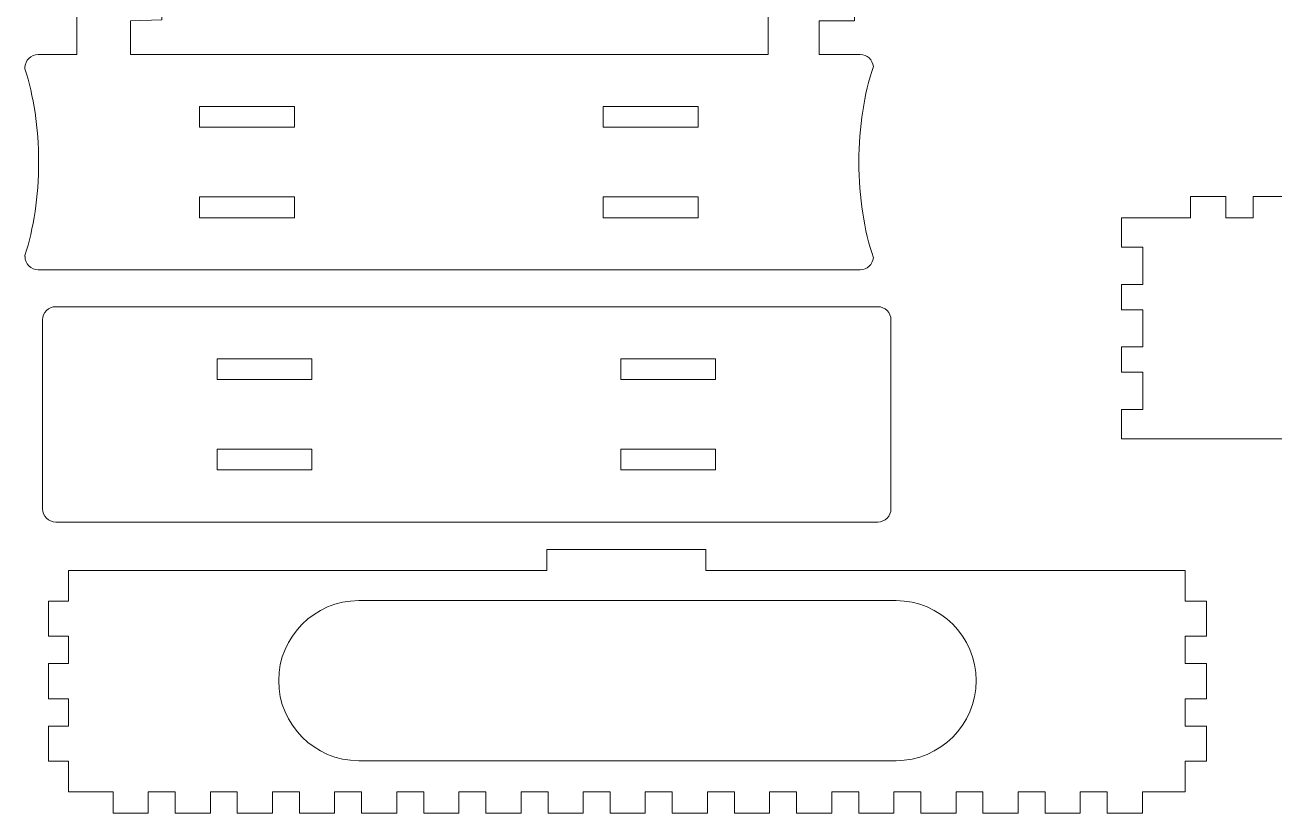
# Model space of a CAD drawing. Header units: centimetres. Extents: x -31 to 29.5, y -18.9 to 20.7.
# Drawn here: x -30.95 to -7.19, y -18.68 to -3.69 of the extents above; entities that cross this region are included whole.
import ezdxf

# ---------------------------------------------------------------- set-up
doc = ezdxf.new("R2010")
doc.units = ezdxf.units.CM
doc.header["$MEASUREMENT"] = 0
doc.layers.add('layer 1', color=7, linetype='Continuous')

msp = doc.modelspace()

# ---------------------------------------------------------------- linework, layer by layer
at = {"layer": 'layer 1', "color": 1, "lineweight": 9}
for points, knots in [([(-30.95243, -8.09901), (-30.95243, -8.09901), (-30.95243, -8.07501), (-30.95243, -8.07501), (-30.95243, -8.07501), (-30.78885, -7.56653), (-30.69353, -6.95737), (-30.69353, -6.30239), (-30.69353, -6.30239), (-30.69353, -5.64742), (-30.78885, -5.03826), (-30.95243, -4.52975), (-30.95243, -4.52975), (-30.95243, -4.52975), (-30.95243, -4.50578), (-30.95243, -4.50578), (-30.95243, -4.50578), (-30.95243, -4.36789), (-30.83964, -4.25507), (-30.70175, -4.25507), (-30.70175, -4.25507), (-30.70175, -4.25507), (-29.96811, -4.25507), (-29.96811, -4.25507), (-29.96811, -4.25507), (-29.96811, -4.25507), (-29.96811, -4.11693), (-29.96811, -4.11693), (-29.96811, -4.11693), (-29.96811, -4.11693), (-29.96811, -3.48591), (-29.96811, -3.48591), (-29.96811, -3.48591), (-29.96811, -3.31014), (-29.82427, -3.16965), (-29.64856, -3.16634), (-29.64856, -3.16634), (-29.64856, -3.16634), (-28.66917, -3.14789), (-28.66917, -3.14789), (-28.66917, -3.14789), (-28.49349, -3.14458), (-28.34963, -3.29206), (-28.34963, -3.46746), (-28.34963, -3.46746), (-28.34963, -3.46746), (-28.34963, -3.59526), (-28.34963, -3.59526), (-28.34963, -3.59526), (-28.34963, -3.59526), (-28.94727, -3.61371), (-28.94727, -3.61371), (-28.94727, -3.61371), (-28.94727, -3.61371), (-28.94727, -4.11693), (-28.94727, -4.11693), (-28.94727, -4.11693), (-28.94727, -4.11693), (-28.94727, -4.25507), (-28.94727, -4.25507), (-28.94727, -4.25507), (-28.94727, -4.25507), (-28.28077, -4.25507), (-28.28077, -4.25507), (-28.28077, -4.25507), (-28.28077, -4.25507), (-27.57777, -4.25507), (-27.57777, -4.25507), (-27.57777, -4.25507), (-27.57777, -4.25507), (-16.82503, -4.25507), (-16.82503, -4.25507), (-16.82503, -4.25507), (-16.82503, -4.25507), (-16.82503, -3.48591), (-16.82503, -3.48591), (-16.82503, -3.48591), (-16.82503, -3.31014), (-16.68122, -3.16634), (-16.50548, -3.16634), (-16.50548, -3.16634), (-16.50548, -3.16634), (-15.50534, -3.16634), (-15.50534, -3.16634), (-15.50534, -3.16634), (-15.32963, -3.16634), (-15.18579, -3.3105), (-15.18579, -3.48591), (-15.18579, -3.48591), (-15.18579, -3.48591), (-15.18579, -3.61371), (-15.18579, -3.61371), (-15.18579, -3.61371), (-15.18579, -3.61371), (-15.85229, -3.61371), (-15.85229, -3.61371), (-15.85229, -3.61371), (-15.85229, -3.61371), (-15.85229, -4.25507), (-15.85229, -4.25507), (-15.85229, -4.25507), (-15.85229, -4.25507), (-15.07532, -4.25507), (-15.07532, -4.25507), (-15.07532, -4.25507), (-14.94509, -4.25507), (-14.83728, -4.35569), (-14.82567, -4.48301), (-14.82567, -4.48301), (-14.99861, -5.0007), (-15.09988, -5.62724), (-15.09988, -6.30239), (-15.09988, -6.30239), (-15.09988, -6.97754), (-14.99861, -7.60405), (-14.82567, -8.12178), (-14.82567, -8.12178), (-14.83724, -8.24912), (-14.94509, -8.34971), (-15.07532, -8.34971), (-15.07532, -8.34971), (-15.07532, -8.34971), (-30.70175, -8.34971), (-30.70175, -8.34971), (-30.70175, -8.34971), (-30.83964, -8.34971), (-30.95243, -8.23693), (-30.95243, -8.09901)], [0, 0, 0, 0, 0.03030303, 0.03030303, 0.03030303, 0.03030303, 0.06060606, 0.06060606, 0.06060606, 0.06060606, 0.09090909, 0.09090909, 0.09090909, 0.09090909, 0.12121212, 0.12121212, 0.12121212, 0.12121212, 0.15151515, 0.15151515, 0.15151515, 0.15151515, 0.18181818, 0.18181818, 0.18181818, 0.18181818, 0.21212121, 0.21212121, 0.21212121, 0.21212121, 0.24242424, 0.24242424, 0.24242424, 0.24242424, 0.27272727, 0.27272727, 0.27272727, 0.27272727, 0.3030303, 0.3030303, 0.3030303, 0.3030303, 0.33333333, 0.33333333, 0.33333333, 0.33333333, 0.36363636, 0.36363636, 0.36363636, 0.36363636, 0.39393939, 0.39393939, 0.39393939, 0.39393939, 0.42424242, 0.42424242, 0.42424242, 0.42424242, 0.45454545, 0.45454545, 0.45454545, 0.45454545, 0.48484848, 0.48484848, 0.48484848, 0.48484848, 0.51515152, 0.51515152, 0.51515152, 0.51515152, 0.54545455, 0.54545455, 0.54545455, 0.54545455, 0.57575758, 0.57575758, 0.57575758, 0.57575758, 0.60606061, 0.60606061, 0.60606061, 0.60606061, 0.63636364, 0.63636364, 0.63636364, 0.63636364, 0.66666667, 0.66666667, 0.66666667, 0.66666667, 0.6969697, 0.6969697, 0.6969697, 0.6969697, 0.72727273, 0.72727273, 0.72727273, 0.72727273, 0.75757576, 0.75757576, 0.75757576, 0.75757576, 0.78787879, 0.78787879, 0.78787879, 0.78787879, 0.81818182, 0.81818182, 0.81818182, 0.81818182, 0.84848485, 0.84848485, 0.84848485, 0.84848485, 0.87878788, 0.87878788, 0.87878788, 0.87878788, 0.90909091, 0.90909091, 0.90909091, 0.90909091, 0.93939394, 0.93939394, 0.93939394, 0.93939394, 1, 1, 1, 1]), ([(-25.8317, -5.63934), (-25.8317, -5.63934), (-25.8317, -5.2451), (-25.8317, -5.2451), (-25.8317, -5.2451), (-25.8317, -5.2451), (-27.63325, -5.2451), (-27.63325, -5.2451), (-27.63325, -5.2451), (-27.63325, -5.2451), (-27.63325, -5.63934), (-27.63325, -5.63934), (-27.63325, -5.63934), (-27.63325, -5.63934), (-25.8317, -5.63934), (-25.8317, -5.63934)], [0, 0, 0, 0, 0.2, 0.2, 0.2, 0.2, 0.4, 0.4, 0.4, 0.4, 0.6, 0.6, 0.6, 0.6, 1, 1, 1, 1]), ([(-18.15774, -5.63934), (-18.15774, -5.63934), (-18.15774, -5.2451), (-18.15774, -5.2451), (-18.15774, -5.2451), (-18.15774, -5.2451), (-19.95928, -5.2451), (-19.95928, -5.2451), (-19.95928, -5.2451), (-19.95928, -5.2451), (-19.95928, -5.63934), (-19.95928, -5.63934), (-19.95928, -5.63934), (-19.95928, -5.63934), (-18.15774, -5.63934), (-18.15774, -5.63934)], [0, 0, 0, 0, 0.2, 0.2, 0.2, 0.2, 0.4, 0.4, 0.4, 0.4, 0.6, 0.6, 0.6, 0.6, 1, 1, 1, 1]), ([(-25.8317, -7.35969), (-25.8317, -7.35969), (-25.8317, -6.96545), (-25.8317, -6.96545), (-25.8317, -6.96545), (-25.8317, -6.96545), (-27.63325, -6.96545), (-27.63325, -6.96545), (-27.63325, -6.96545), (-27.63325, -6.96545), (-27.63325, -7.35969), (-27.63325, -7.35969), (-27.63325, -7.35969), (-27.63325, -7.35969), (-25.8317, -7.35969), (-25.8317, -7.35969)], [0, 0, 0, 0, 0.2, 0.2, 0.2, 0.2, 0.4, 0.4, 0.4, 0.4, 0.6, 0.6, 0.6, 0.6, 1, 1, 1, 1]), ([(-18.15774, -7.35969), (-18.15774, -7.35969), (-18.15774, -6.96545), (-18.15774, -6.96545), (-18.15774, -6.96545), (-18.15774, -6.96545), (-19.95928, -6.96545), (-19.95928, -6.96545), (-19.95928, -6.96545), (-19.95928, -6.96545), (-19.95928, -7.35969), (-19.95928, -7.35969), (-19.95928, -7.35969), (-19.95928, -7.35969), (-18.15774, -7.35969), (-18.15774, -7.35969)], [0, 0, 0, 0, 0.2, 0.2, 0.2, 0.2, 0.4, 0.4, 0.4, 0.4, 0.6, 0.6, 0.6, 0.6, 1, 1, 1, 1]), ([(-10.1059, -7.35947), (-10.1059, -7.35947), (-10.10587, -7.92056), (-10.10587, -7.92056), (-10.10587, -7.92056), (-10.10587, -7.92056), (-9.70266, -7.92056), (-9.70266, -7.92056), (-9.70266, -7.92056), (-9.70266, -7.92056), (-9.70266, -8.62935), (-9.70266, -8.62935), (-9.70266, -8.62935), (-9.70266, -8.62935), (-10.1059, -8.62935), (-10.1059, -8.62935), (-10.1059, -8.62935), (-10.1059, -8.62935), (-10.1059, -9.10879), (-10.1059, -9.10879), (-10.1059, -9.10879), (-9.97483, -9.10879), (-9.84375, -9.10879), (-9.71268, -9.10879), (-9.71268, -9.10879), (-9.71268, -9.10879), (-9.70268, -9.10879), (-9.70268, -9.10879), (-9.70268, -9.10879), (-9.70268, -9.10879), (-9.70268, -9.11879), (-9.70268, -9.11879), (-9.70268, -9.11879), (-9.70268, -9.34839), (-9.70268, -9.57798), (-9.70268, -9.80758), (-9.70268, -9.80758), (-9.70268, -9.80758), (-9.70268, -9.81758), (-9.70268, -9.81758), (-9.70268, -9.81758), (-9.70268, -9.81758), (-9.71268, -9.81758), (-9.71268, -9.81758), (-9.71268, -9.81758), (-9.84375, -9.81758), (-9.97483, -9.81758), (-10.1059, -9.81758), (-10.1059, -9.81758), (-10.1059, -9.81758), (-10.1059, -10.29702), (-10.1059, -10.29702), (-10.1059, -10.29702), (-9.97483, -10.29702), (-9.84375, -10.29702), (-9.71268, -10.29702), (-9.71268, -10.29702), (-9.71268, -10.29702), (-9.70268, -10.29702), (-9.70268, -10.29702), (-9.70268, -10.29702), (-9.70268, -10.29702), (-9.70268, -10.30702), (-9.70268, -10.30702), (-9.70268, -10.30702), (-9.70268, -10.53662), (-9.70268, -10.76622), (-9.70268, -10.99582), (-9.70268, -10.99582), (-9.70268, -10.99582), (-9.70268, -11.00582), (-9.70268, -11.00582), (-9.70268, -11.00582), (-9.70268, -11.00582), (-9.71268, -11.00582), (-9.71268, -11.00582), (-9.71268, -11.00582), (-9.84375, -11.00582), (-9.97483, -11.00582), (-10.1059, -11.00582), (-10.1059, -11.00582), (-10.1059, -11.00582), (-10.1059, -11.5669), (-10.1059, -11.5669), (-10.1059, -11.5669), (-10.1059, -11.5669), (6.90779, -11.5669), (6.90779, -11.5669), (6.90779, -11.5669), (8.06482, -11.5669), (9.01151, -10.62022), (9.01151, -9.46319), (9.01151, -9.46319), (9.01151, -8.30616), (8.06482, -7.35947), (6.90779, -7.35947), (6.90779, -7.35947), (6.90779, -7.35947), (4.94352, -7.35947), (4.94352, -7.35947), (4.94352, -7.35947), (4.94352, -7.35947), (4.94352, -6.95631), (4.94352, -6.95631), (4.94352, -6.95631), (4.94352, -6.95631), (4.27473, -6.95631), (4.27473, -6.95631), (4.27473, -6.95631), (4.27473, -6.95631), (4.27473, -7.35947), (4.27473, -7.35947), (4.27473, -7.35947), (4.27473, -7.35947), (3.75529, -7.35947), (3.75529, -7.35947), (3.75529, -7.35947), (3.75529, -7.35947), (3.75529, -6.95624), (3.75529, -6.95624), (3.75529, -6.95624), (3.53236, -6.95624), (3.30942, -6.95624), (3.08649, -6.95624), (3.08649, -6.95624), (3.08649, -6.95624), (3.08649, -7.35947), (3.08649, -7.35947), (3.08649, -7.35947), (3.08649, -7.35947), (2.56705, -7.35947), (2.56705, -7.35947), (2.56705, -7.35947), (2.56705, -7.35947), (2.56705, -6.95624), (2.56705, -6.95624), (2.56705, -6.95624), (2.34412, -6.95624), (2.12119, -6.95624), (1.89826, -6.95624), (1.89826, -6.95624), (1.89826, -6.95624), (1.89826, -7.35947), (1.89826, -7.35947), (1.89826, -7.35947), (1.89826, -7.35947), (1.37884, -7.35947), (1.37884, -7.35947), (1.37884, -7.35947), (1.37884, -7.35947), (1.37884, -6.95624), (1.37884, -6.95624), (1.37884, -6.95624), (1.15591, -6.95624), (0.93298, -6.95624), (0.71005, -6.95624), (0.71005, -6.95624), (0.71005, -6.95624), (0.71005, -7.35947), (0.71005, -7.35947), (0.71005, -7.35947), (0.71005, -7.35947), (0.19061, -7.35947), (0.19061, -7.35947), (0.19061, -7.35947), (0.19061, -7.35947), (0.19061, -6.95624), (0.19061, -6.95624), (0.19061, -6.95624), (-0.03232, -6.95624), (-0.25526, -6.95624), (-0.47819, -6.95624), (-0.47819, -6.95624), (-0.47819, -6.95624), (-0.47819, -7.35947), (-0.47819, -7.35947), (-0.47819, -7.35947), (-0.47819, -7.35947), (-0.9976, -7.35947), (-0.9976, -7.35947), (-0.9976, -7.35947), (-0.9976, -7.35947), (-0.9976, -6.95624), (-0.9976, -6.95624), (-0.9976, -6.95624), (-1.22053, -6.95624), (-1.44347, -6.95624), (-1.6664, -6.95624), (-1.6664, -6.95624), (-1.6664, -6.95624), (-1.6664, -7.35947), (-1.6664, -7.35947), (-1.6664, -7.35947), (-1.6664, -7.35947), (-2.18584, -7.35947), (-2.18584, -7.35947), (-2.18584, -7.35947), (-2.18584, -7.35947), (-2.18584, -6.95624), (-2.18584, -6.95624), (-2.18584, -6.95624), (-2.40877, -6.95624), (-2.6317, -6.95624), (-2.85463, -6.95624), (-2.85463, -6.95624), (-2.85463, -6.95624), (-2.85463, -7.35947), (-2.85463, -7.35947), (-2.85463, -7.35947), (-2.85463, -7.35947), (-3.37405, -7.35947), (-3.37405, -7.35947), (-3.37405, -7.35947), (-3.37405, -7.35947), (-3.37405, -6.95624), (-3.37405, -6.95624), (-3.37405, -6.95624), (-3.59698, -6.95624), (-3.81991, -6.95624), (-4.04284, -6.95624), (-4.04284, -6.95624), (-4.04284, -6.95624), (-4.04284, -7.35947), (-4.04284, -7.35947), (-4.04284, -7.35947), (-4.04284, -7.35947), (-4.56228, -7.35947), (-4.56228, -7.35947), (-4.56228, -7.35947), (-4.56228, -7.35947), (-4.56228, -6.95624), (-4.56228, -6.95624), (-4.56228, -6.95624), (-4.78521, -6.95624), (-5.00814, -6.95624), (-5.23107, -6.95624), (-5.23107, -6.95624), (-5.23107, -6.95624), (-5.23107, -7.35947), (-5.23107, -7.35947), (-5.23107, -7.35947), (-5.23107, -7.35947), (-5.75049, -7.35947), (-5.75049, -7.35947), (-5.75049, -7.35947), (-5.75049, -7.35947), (-5.75049, -6.95624), (-5.75049, -6.95624), (-5.75049, -6.95624), (-5.97342, -6.95624), (-6.19635, -6.95624), (-6.41928, -6.95624), (-6.41928, -6.95624), (-6.41928, -6.95624), (-6.41928, -7.35947), (-6.41928, -7.35947), (-6.41928, -7.35947), (-6.41928, -7.35947), (-6.93872, -7.35947), (-6.93872, -7.35947), (-6.93872, -7.35947), (-6.93872, -7.35947), (-6.93872, -6.95624), (-6.93872, -6.95624), (-6.93872, -6.95624), (-7.16165, -6.95624), (-7.38459, -6.95624), (-7.60752, -6.95624), (-7.60752, -6.95624), (-7.60752, -6.95624), (-7.60752, -7.35947), (-7.60752, -7.35947), (-7.60752, -7.35947), (-7.60752, -7.35947), (-8.12691, -7.35947), (-8.12691, -7.35947), (-8.12691, -7.35947), (-8.12691, -7.35947), (-8.12691, -6.95631), (-8.12691, -6.95631), (-8.12691, -6.95631), (-8.12691, -6.95631), (-8.7957, -6.95631), (-8.7957, -6.95631), (-8.7957, -6.95631), (-8.7957, -6.95631), (-8.7957, -7.35947), (-8.7957, -7.35947), (-8.7957, -7.35947), (-8.7957, -7.35947), (-10.1059, -7.35947), (-10.1059, -7.35947)], [0, 0, 0, 0, 0.01351351, 0.01351351, 0.01351351, 0.01351351, 0.02702703, 0.02702703, 0.02702703, 0.02702703, 0.04054054, 0.04054054, 0.04054054, 0.04054054, 0.05405405, 0.05405405, 0.05405405, 0.05405405, 0.06756757, 0.06756757, 0.06756757, 0.06756757, 0.08108108, 0.08108108, 0.08108108, 0.08108108, 0.09459459, 0.09459459, 0.09459459, 0.09459459, 0.10810811, 0.10810811, 0.10810811, 0.10810811, 0.12162162, 0.12162162, 0.12162162, 0.12162162, 0.13513514, 0.13513514, 0.13513514, 0.13513514, 0.14864865, 0.14864865, 0.14864865, 0.14864865, 0.16216216, 0.16216216, 0.16216216, 0.16216216, 0.17567568, 0.17567568, 0.17567568, 0.17567568, 0.18918919, 0.18918919, 0.18918919, 0.18918919, 0.2027027, 0.2027027, 0.2027027, 0.2027027, 0.21621622, 0.21621622, 0.21621622, 0.21621622, 0.22972973, 0.22972973, 0.22972973, 0.22972973, 0.24324324, 0.24324324, 0.24324324, 0.24324324, 0.25675676, 0.25675676, 0.25675676, 0.25675676, 0.27027027, 0.27027027, 0.27027027, 0.27027027, 0.28378378, 0.28378378, 0.28378378, 0.28378378, 0.2972973, 0.2972973, 0.2972973, 0.2972973, 0.31081081, 0.31081081, 0.31081081, 0.31081081, 0.32432432, 0.32432432, 0.32432432, 0.32432432, 0.33783784, 0.33783784, 0.33783784, 0.33783784, 0.35135135, 0.35135135, 0.35135135, 0.35135135, 0.36486486, 0.36486486, 0.36486486, 0.36486486, 0.37837838, 0.37837838, 0.37837838, 0.37837838, 0.39189189, 0.39189189, 0.39189189, 0.39189189, 0.40540541, 0.40540541, 0.40540541, 0.40540541, 0.41891892, 0.41891892, 0.41891892, 0.41891892, 0.43243243, 0.43243243, 0.43243243, 0.43243243, 0.44594595, 0.44594595, 0.44594595, 0.44594595, 0.45945946, 0.45945946, 0.45945946, 0.45945946, 0.47297297, 0.47297297, 0.47297297, 0.47297297, 0.48648649, 0.48648649, 0.48648649, 0.48648649, 0.5, 0.5, 0.5, 0.5, 0.51351351, 0.51351351, 0.51351351, 0.51351351, 0.52702703, 0.52702703, 0.52702703, 0.52702703, 0.54054054, 0.54054054, 0.54054054, 0.54054054, 0.55405405, 0.55405405, 0.55405405, 0.55405405, 0.56756757, 0.56756757, 0.56756757, 0.56756757, 0.58108108, 0.58108108, 0.58108108, 0.58108108, 0.59459459, 0.59459459, 0.59459459, 0.59459459, 0.60810811, 0.60810811, 0.60810811, 0.60810811, 0.62162162, 0.62162162, 0.62162162, 0.62162162, 0.63513514, 0.63513514, 0.63513514, 0.63513514, 0.64864865, 0.64864865, 0.64864865, 0.64864865, 0.66216216, 0.66216216, 0.66216216, 0.66216216, 0.67567568, 0.67567568, 0.67567568, 0.67567568, 0.68918919, 0.68918919, 0.68918919, 0.68918919, 0.7027027, 0.7027027, 0.7027027, 0.7027027, 0.71621622, 0.71621622, 0.71621622, 0.71621622, 0.72972973, 0.72972973, 0.72972973, 0.72972973, 0.74324324, 0.74324324, 0.74324324, 0.74324324, 0.75675676, 0.75675676, 0.75675676, 0.75675676, 0.77027027, 0.77027027, 0.77027027, 0.77027027, 0.78378378, 0.78378378, 0.78378378, 0.78378378, 0.7972973, 0.7972973, 0.7972973, 0.7972973, 0.81081081, 0.81081081, 0.81081081, 0.81081081, 0.82432432, 0.82432432, 0.82432432, 0.82432432, 0.83783784, 0.83783784, 0.83783784, 0.83783784, 0.85135135, 0.85135135, 0.85135135, 0.85135135, 0.86486486, 0.86486486, 0.86486486, 0.86486486, 0.87837838, 0.87837838, 0.87837838, 0.87837838, 0.89189189, 0.89189189, 0.89189189, 0.89189189, 0.90540541, 0.90540541, 0.90540541, 0.90540541, 0.91891892, 0.91891892, 0.91891892, 0.91891892, 0.93243243, 0.93243243, 0.93243243, 0.93243243, 0.94594595, 0.94594595, 0.94594595, 0.94594595, 0.95945946, 0.95945946, 0.95945946, 0.95945946, 0.97297297, 0.97297297, 0.97297297, 0.97297297, 1, 1, 1, 1]), ([(-30.61893, -12.8955), (-30.61893, -12.8955), (-30.61893, -9.30225), (-30.61893, -9.30225), (-30.61893, -9.30225), (-30.61893, -9.16436), (-30.50613, -9.05156), (-30.36824, -9.05156), (-30.36824, -9.05156), (-30.36824, -9.05156), (-14.74181, -9.05156), (-14.74181, -9.05156), (-14.74181, -9.05156), (-14.60393, -9.05156), (-14.49112, -9.16436), (-14.49112, -9.30225), (-14.49112, -9.30225), (-14.49112, -9.30225), (-14.49112, -12.8955), (-14.49112, -12.8955), (-14.49112, -12.8955), (-14.49112, -13.03339), (-14.60393, -13.14619), (-14.74181, -13.14619), (-14.74181, -13.14619), (-14.74181, -13.14619), (-30.36824, -13.14619), (-30.36824, -13.14619), (-30.36824, -13.14619), (-30.50613, -13.14619), (-30.61893, -13.03339), (-30.61893, -12.8955)], [0, 0, 0, 0, 0.11111111, 0.11111111, 0.11111111, 0.11111111, 0.22222222, 0.22222222, 0.22222222, 0.22222222, 0.33333333, 0.33333333, 0.33333333, 0.33333333, 0.44444444, 0.44444444, 0.44444444, 0.44444444, 0.55555556, 0.55555556, 0.55555556, 0.55555556, 0.66666667, 0.66666667, 0.66666667, 0.66666667, 0.77777778, 0.77777778, 0.77777778, 0.77777778, 1, 1, 1, 1]), ([(-25.4982, -10.43582), (-25.4982, -10.43582), (-25.4982, -10.04158), (-25.4982, -10.04158), (-25.4982, -10.04158), (-25.4982, -10.04158), (-27.29975, -10.04158), (-27.29975, -10.04158), (-27.29975, -10.04158), (-27.29975, -10.04158), (-27.29975, -10.43582), (-27.29975, -10.43582), (-27.29975, -10.43582), (-27.29975, -10.43582), (-25.4982, -10.43582), (-25.4982, -10.43582)], [0, 0, 0, 0, 0.2, 0.2, 0.2, 0.2, 0.4, 0.4, 0.4, 0.4, 0.6, 0.6, 0.6, 0.6, 1, 1, 1, 1]), ([(-17.82424, -10.43582), (-17.82424, -10.43582), (-17.82424, -10.04158), (-17.82424, -10.04158), (-17.82424, -10.04158), (-17.82424, -10.04158), (-19.62578, -10.04158), (-19.62578, -10.04158), (-19.62578, -10.04158), (-19.62578, -10.04158), (-19.62578, -10.43582), (-19.62578, -10.43582), (-19.62578, -10.43582), (-19.62578, -10.43582), (-17.82424, -10.43582), (-17.82424, -10.43582)], [0, 0, 0, 0, 0.2, 0.2, 0.2, 0.2, 0.4, 0.4, 0.4, 0.4, 0.6, 0.6, 0.6, 0.6, 1, 1, 1, 1]), ([(-25.4982, -12.15617), (-25.4982, -12.15617), (-25.4982, -11.76193), (-25.4982, -11.76193), (-25.4982, -11.76193), (-25.4982, -11.76193), (-27.29975, -11.76193), (-27.29975, -11.76193), (-27.29975, -11.76193), (-27.29975, -11.76193), (-27.29975, -12.15617), (-27.29975, -12.15617), (-27.29975, -12.15617), (-27.29975, -12.15617), (-25.4982, -12.15617), (-25.4982, -12.15617)], [0, 0, 0, 0, 0.2, 0.2, 0.2, 0.2, 0.4, 0.4, 0.4, 0.4, 0.6, 0.6, 0.6, 0.6, 1, 1, 1, 1]), ([(-17.82424, -12.15617), (-17.82424, -12.15617), (-17.82424, -11.76193), (-17.82424, -11.76193), (-17.82424, -11.76193), (-17.82424, -11.76193), (-19.62578, -11.76193), (-19.62578, -11.76193), (-19.62578, -11.76193), (-19.62578, -11.76193), (-19.62578, -12.15617), (-19.62578, -12.15617), (-19.62578, -12.15617), (-19.62578, -12.15617), (-17.82424, -12.15617), (-17.82424, -12.15617)], [0, 0, 0, 0, 0.2, 0.2, 0.2, 0.2, 0.4, 0.4, 0.4, 0.4, 0.6, 0.6, 0.6, 0.6, 1, 1, 1, 1]), ([(-8.89753, -18.27631), (-8.89753, -18.27631), (-8.89753, -17.6952), (-8.89753, -17.6952), (-8.89753, -17.6952), (-8.89753, -17.6952), (-8.49434, -17.6952), (-8.49434, -17.6952), (-8.49434, -17.6952), (-8.49434, -17.47227), (-8.49434, -17.24934), (-8.49434, -17.02641), (-8.49434, -17.02641), (-8.49434, -17.02641), (-8.89753, -17.02641), (-8.89753, -17.02641), (-8.89753, -17.02641), (-8.89753, -17.02641), (-8.89753, -16.50697), (-8.89753, -16.50697), (-8.89753, -16.50697), (-8.89753, -16.50697), (-8.49434, -16.50697), (-8.49434, -16.50697), (-8.49434, -16.50697), (-8.49434, -16.28404), (-8.49434, -16.0611), (-8.49434, -15.83817), (-8.49434, -15.83817), (-8.49434, -15.83817), (-8.89753, -15.83817), (-8.89753, -15.83817), (-8.89753, -15.83817), (-8.89753, -15.83817), (-8.89753, -15.31878), (-8.89753, -15.31878), (-8.89753, -15.31878), (-8.89753, -15.31878), (-8.49431, -15.31878), (-8.49431, -15.31878), (-8.49431, -15.31878), (-8.49431, -15.31878), (-8.49431, -14.64999), (-8.49431, -14.64999), (-8.49431, -14.64999), (-8.49431, -14.64999), (-8.89753, -14.64999), (-8.89753, -14.64999), (-8.89753, -14.64999), (-8.89753, -14.64999), (-8.89753, -14.06888), (-8.89753, -14.06888), (-8.89753, -14.06888), (-8.89753, -14.06888), (-18.01041, -14.06888), (-18.01041, -14.06888), (-18.01041, -14.06888), (-18.01041, -14.06888), (-18.01041, -13.66888), (-18.01041, -13.66888), (-18.01041, -13.66888), (-18.01041, -13.66888), (-21.02984, -13.66888), (-21.02984, -13.66888), (-21.02984, -13.66888), (-21.02984, -13.66888), (-21.02984, -14.06888), (-21.02984, -14.06888), (-21.02984, -14.06888), (-21.02984, -14.06888), (-30.12696, -14.06888), (-30.12696, -14.06888), (-30.12696, -14.06888), (-30.12696, -14.06888), (-30.12696, -14.64999), (-30.12696, -14.64999), (-30.12696, -14.64999), (-30.12696, -14.64999), (-30.50591, -14.64999), (-30.50591, -14.64999), (-30.50591, -14.64999), (-30.50591, -14.64999), (-30.50591, -15.31878), (-30.50591, -15.31878), (-30.50591, -15.31878), (-30.50591, -15.31878), (-30.12696, -15.31878), (-30.12696, -15.31878), (-30.12696, -15.31878), (-30.12696, -15.31878), (-30.12696, -15.83817), (-30.12696, -15.83817), (-30.12696, -15.83817), (-30.12696, -15.83817), (-30.50593, -15.83817), (-30.50593, -15.83817), (-30.50593, -15.83817), (-30.50593, -16.0611), (-30.50593, -16.28404), (-30.50593, -16.50697), (-30.50593, -16.50697), (-30.50593, -16.50697), (-30.12696, -16.50697), (-30.12696, -16.50697), (-30.12696, -16.50697), (-30.12696, -16.50697), (-30.12696, -17.02641), (-30.12696, -17.02641), (-30.12696, -17.02641), (-30.12696, -17.02641), (-30.50593, -17.02641), (-30.50593, -17.02641), (-30.50593, -17.02641), (-30.50593, -17.24934), (-30.50593, -17.47227), (-30.50593, -17.6952), (-30.50593, -17.6952), (-30.50593, -17.6952), (-30.12696, -17.6952), (-30.12696, -17.6952), (-30.12696, -17.6952), (-30.12696, -17.6952), (-30.12696, -18.27631), (-30.12696, -18.27631), (-30.12696, -18.27631), (-30.12696, -18.27631), (-29.27873, -18.27631), (-29.27873, -18.27631), (-29.27873, -18.27631), (-29.27873, -18.27631), (-29.27873, -18.67952), (-29.27873, -18.67952), (-29.27873, -18.67952), (-29.27873, -18.67952), (-28.60993, -18.67952), (-28.60993, -18.67952), (-28.60993, -18.67952), (-28.60993, -18.67952), (-28.60993, -18.27631), (-28.60993, -18.27631), (-28.60993, -18.27631), (-28.60993, -18.27631), (-28.09753, -18.27631), (-28.09753, -18.27631), (-28.09753, -18.27631), (-28.09753, -18.27631), (-28.09753, -18.6795), (-28.09753, -18.6795), (-28.09753, -18.6795), (-27.8746, -18.6795), (-27.65167, -18.6795), (-27.42874, -18.6795), (-27.42874, -18.6795), (-27.42874, -18.6795), (-27.42874, -18.27631), (-27.42874, -18.27631), (-27.42874, -18.27631), (-27.42874, -18.27631), (-26.91631, -18.27631), (-26.91631, -18.27631), (-26.91631, -18.27631), (-26.91631, -18.27631), (-26.91631, -18.6795), (-26.91631, -18.6795), (-26.91631, -18.6795), (-26.69338, -18.6795), (-26.47045, -18.6795), (-26.24752, -18.6795), (-26.24752, -18.6795), (-26.24752, -18.6795), (-26.24752, -18.27631), (-26.24752, -18.27631), (-26.24752, -18.27631), (-26.24752, -18.27631), (-25.73512, -18.27631), (-25.73512, -18.27631), (-25.73512, -18.27631), (-25.73512, -18.27631), (-25.73512, -18.6795), (-25.73512, -18.6795), (-25.73512, -18.6795), (-25.51219, -18.6795), (-25.28926, -18.6795), (-25.06633, -18.6795), (-25.06633, -18.6795), (-25.06633, -18.6795), (-25.06633, -18.27631), (-25.06633, -18.27631), (-25.06633, -18.27631), (-25.06633, -18.27631), (-24.5539, -18.27631), (-24.5539, -18.27631), (-24.5539, -18.27631), (-24.5539, -18.27631), (-24.5539, -18.6795), (-24.5539, -18.6795), (-24.5539, -18.6795), (-24.33097, -18.6795), (-24.10804, -18.6795), (-23.88511, -18.6795), (-23.88511, -18.6795), (-23.88511, -18.6795), (-23.88511, -18.27631), (-23.88511, -18.27631), (-23.88511, -18.27631), (-23.88511, -18.27631), (-23.37268, -18.27631), (-23.37268, -18.27631), (-23.37268, -18.27631), (-23.37268, -18.27631), (-23.37268, -18.6795), (-23.37268, -18.6795), (-23.37268, -18.6795), (-23.14975, -18.6795), (-22.92682, -18.6795), (-22.70389, -18.6795), (-22.70389, -18.6795), (-22.70389, -18.6795), (-22.70389, -18.27631), (-22.70389, -18.27631), (-22.70389, -18.27631), (-22.70389, -18.27631), (-22.19146, -18.27631), (-22.19146, -18.27631), (-22.19146, -18.27631), (-22.19146, -18.27631), (-22.19146, -18.6795), (-22.19146, -18.6795), (-22.19146, -18.6795), (-21.96853, -18.6795), (-21.7456, -18.6795), (-21.52267, -18.6795), (-21.52267, -18.6795), (-21.52267, -18.6795), (-21.52267, -18.27631), (-21.52267, -18.27631), (-21.52267, -18.27631), (-21.52267, -18.27631), (-21.01025, -18.27631), (-21.01025, -18.27631), (-21.01025, -18.27631), (-21.01025, -18.27631), (-21.01025, -18.6795), (-21.01025, -18.6795), (-21.01025, -18.6795), (-20.78732, -18.6795), (-20.56438, -18.6795), (-20.34145, -18.6795), (-20.34145, -18.6795), (-20.34145, -18.6795), (-20.34145, -18.27631), (-20.34145, -18.27631), (-20.34145, -18.27631), (-20.34145, -18.27631), (-19.82903, -18.27631), (-19.82903, -18.27631), (-19.82903, -18.27631), (-19.82903, -18.27631), (-19.82903, -18.6795), (-19.82903, -18.6795), (-19.82903, -18.6795), (-19.6061, -18.6795), (-19.38316, -18.6795), (-19.16023, -18.6795), (-19.16023, -18.6795), (-19.16023, -18.6795), (-19.16023, -18.27631), (-19.16023, -18.27631), (-19.16023, -18.27631), (-19.16023, -18.27631), (-18.64783, -18.27631), (-18.64783, -18.27631), (-18.64783, -18.27631), (-18.64783, -18.27631), (-18.64783, -18.6795), (-18.64783, -18.6795), (-18.64783, -18.6795), (-18.4249, -18.6795), (-18.20197, -18.6795), (-17.97904, -18.6795), (-17.97904, -18.6795), (-17.97904, -18.6795), (-17.97904, -18.27631), (-17.97904, -18.27631), (-17.97904, -18.27631), (-17.97904, -18.27631), (-17.46662, -18.27631), (-17.46662, -18.27631), (-17.46662, -18.27631), (-17.46662, -18.27631), (-17.46662, -18.6795), (-17.46662, -18.6795), (-17.46662, -18.6795), (-17.24369, -18.6795), (-17.02075, -18.6795), (-16.79782, -18.6795), (-16.79782, -18.6795), (-16.79782, -18.6795), (-16.79782, -18.27631), (-16.79782, -18.27631), (-16.79782, -18.27631), (-16.79782, -18.27631), (-16.2854, -18.27631), (-16.2854, -18.27631), (-16.2854, -18.27631), (-16.2854, -18.27631), (-16.2854, -18.6795), (-16.2854, -18.6795), (-16.2854, -18.6795), (-16.06247, -18.6795), (-15.83953, -18.6795), (-15.6166, -18.6795), (-15.6166, -18.6795), (-15.6166, -18.6795), (-15.6166, -18.27631), (-15.6166, -18.27631), (-15.6166, -18.27631), (-15.6166, -18.27631), (-15.10418, -18.27631), (-15.10418, -18.27631), (-15.10418, -18.27631), (-15.10418, -18.27631), (-15.10418, -18.6795), (-15.10418, -18.6795), (-15.10418, -18.6795), (-14.88125, -18.6795), (-14.65832, -18.6795), (-14.43539, -18.6795), (-14.43539, -18.6795), (-14.43539, -18.6795), (-14.43539, -18.27631), (-14.43539, -18.27631), (-14.43539, -18.27631), (-14.43539, -18.27631), (-13.92296, -18.27631), (-13.92296, -18.27631), (-13.92296, -18.27631), (-13.92296, -18.27631), (-13.92296, -18.6795), (-13.92296, -18.6795), (-13.92296, -18.6795), (-13.70003, -18.6795), (-13.4771, -18.6795), (-13.25417, -18.6795), (-13.25417, -18.6795), (-13.25417, -18.6795), (-13.25417, -18.27631), (-13.25417, -18.27631), (-13.25417, -18.27631), (-13.25417, -18.27631), (-12.74177, -18.27631), (-12.74177, -18.27631), (-12.74177, -18.27631), (-12.74177, -18.27631), (-12.74177, -18.6795), (-12.74177, -18.6795), (-12.74177, -18.6795), (-12.51884, -18.6795), (-12.2959, -18.6795), (-12.07297, -18.6795), (-12.07297, -18.6795), (-12.07297, -18.6795), (-12.07297, -18.27631), (-12.07297, -18.27631), (-12.07297, -18.27631), (-12.07297, -18.27631), (-11.56055, -18.27631), (-11.56055, -18.27631), (-11.56055, -18.27631), (-11.56055, -18.27631), (-11.56055, -18.6795), (-11.56055, -18.6795), (-11.56055, -18.6795), (-11.33762, -18.6795), (-11.11468, -18.6795), (-10.89175, -18.6795), (-10.89175, -18.6795), (-10.89175, -18.6795), (-10.89175, -18.27631), (-10.89175, -18.27631), (-10.89175, -18.27631), (-10.89175, -18.27631), (-10.37931, -18.27631), (-10.37931, -18.27631), (-10.37931, -18.27631), (-10.37931, -18.27631), (-10.37931, -18.67952), (-10.37931, -18.67952), (-10.37931, -18.67952), (-10.37931, -18.67952), (-9.71051, -18.67952), (-9.71051, -18.67952), (-9.71051, -18.67952), (-9.71051, -18.67952), (-9.71051, -18.27631), (-9.71051, -18.27631), (-9.71051, -18.27631), (-9.71051, -18.27631), (-8.89753, -18.27631), (-8.89753, -18.27631)], [0, 0, 0, 0, 0.00990099, 0.00990099, 0.00990099, 0.00990099, 0.01980198, 0.01980198, 0.01980198, 0.01980198, 0.02970297, 0.02970297, 0.02970297, 0.02970297, 0.03960396, 0.03960396, 0.03960396, 0.03960396, 0.04950495, 0.04950495, 0.04950495, 0.04950495, 0.05940594, 0.05940594, 0.05940594, 0.05940594, 0.06930693, 0.06930693, 0.06930693, 0.06930693, 0.07920792, 0.07920792, 0.07920792, 0.07920792, 0.08910891, 0.08910891, 0.08910891, 0.08910891, 0.0990099, 0.0990099, 0.0990099, 0.0990099, 0.10891089, 0.10891089, 0.10891089, 0.10891089, 0.11881188, 0.11881188, 0.11881188, 0.11881188, 0.12871287, 0.12871287, 0.12871287, 0.12871287, 0.13861386, 0.13861386, 0.13861386, 0.13861386, 0.14851485, 0.14851485, 0.14851485, 0.14851485, 0.15841584, 0.15841584, 0.15841584, 0.15841584, 0.16831683, 0.16831683, 0.16831683, 0.16831683, 0.17821782, 0.17821782, 0.17821782, 0.17821782, 0.18811881, 0.18811881, 0.18811881, 0.18811881, 0.1980198, 0.1980198, 0.1980198, 0.1980198, 0.20792079, 0.20792079, 0.20792079, 0.20792079, 0.21782178, 0.21782178, 0.21782178, 0.21782178, 0.22772277, 0.22772277, 0.22772277, 0.22772277, 0.23762376, 0.23762376, 0.23762376, 0.23762376, 0.24752475, 0.24752475, 0.24752475, 0.24752475, 0.25742574, 0.25742574, 0.25742574, 0.25742574, 0.26732673, 0.26732673, 0.26732673, 0.26732673, 0.27722772, 0.27722772, 0.27722772, 0.27722772, 0.28712871, 0.28712871, 0.28712871, 0.28712871, 0.2970297, 0.2970297, 0.2970297, 0.2970297, 0.30693069, 0.30693069, 0.30693069, 0.30693069, 0.31683168, 0.31683168, 0.31683168, 0.31683168, 0.32673267, 0.32673267, 0.32673267, 0.32673267, 0.33663366, 0.33663366, 0.33663366, 0.33663366, 0.34653465, 0.34653465, 0.34653465, 0.34653465, 0.35643564, 0.35643564, 0.35643564, 0.35643564, 0.36633663, 0.36633663, 0.36633663, 0.36633663, 0.37623762, 0.37623762, 0.37623762, 0.37623762, 0.38613861, 0.38613861, 0.38613861, 0.38613861, 0.3960396, 0.3960396, 0.3960396, 0.3960396, 0.40594059, 0.40594059, 0.40594059, 0.40594059, 0.41584158, 0.41584158, 0.41584158, 0.41584158, 0.42574257, 0.42574257, 0.42574257, 0.42574257, 0.43564356, 0.43564356, 0.43564356, 0.43564356, 0.44554455, 0.44554455, 0.44554455, 0.44554455, 0.45544554, 0.45544554, 0.45544554, 0.45544554, 0.46534653, 0.46534653, 0.46534653, 0.46534653, 0.47524752, 0.47524752, 0.47524752, 0.47524752, 0.48514851, 0.48514851, 0.48514851, 0.48514851, 0.4950495, 0.4950495, 0.4950495, 0.4950495, 0.5049505, 0.5049505, 0.5049505, 0.5049505, 0.51485149, 0.51485149, 0.51485149, 0.51485149, 0.52475248, 0.52475248, 0.52475248, 0.52475248, 0.53465347, 0.53465347, 0.53465347, 0.53465347, 0.54455446, 0.54455446, 0.54455446, 0.54455446, 0.55445545, 0.55445545, 0.55445545, 0.55445545, 0.56435644, 0.56435644, 0.56435644, 0.56435644, 0.57425743, 0.57425743, 0.57425743, 0.57425743, 0.58415842, 0.58415842, 0.58415842, 0.58415842, 0.59405941, 0.59405941, 0.59405941, 0.59405941, 0.6039604, 0.6039604, 0.6039604, 0.6039604, 0.61386139, 0.61386139, 0.61386139, 0.61386139, 0.62376238, 0.62376238, 0.62376238, 0.62376238, 0.63366337, 0.63366337, 0.63366337, 0.63366337, 0.64356436, 0.64356436, 0.64356436, 0.64356436, 0.65346535, 0.65346535, 0.65346535, 0.65346535, 0.66336634, 0.66336634, 0.66336634, 0.66336634, 0.67326733, 0.67326733, 0.67326733, 0.67326733, 0.68316832, 0.68316832, 0.68316832, 0.68316832, 0.69306931, 0.69306931, 0.69306931, 0.69306931, 0.7029703, 0.7029703, 0.7029703, 0.7029703, 0.71287129, 0.71287129, 0.71287129, 0.71287129, 0.72277228, 0.72277228, 0.72277228, 0.72277228, 0.73267327, 0.73267327, 0.73267327, 0.73267327, 0.74257426, 0.74257426, 0.74257426, 0.74257426, 0.75247525, 0.75247525, 0.75247525, 0.75247525, 0.76237624, 0.76237624, 0.76237624, 0.76237624, 0.77227723, 0.77227723, 0.77227723, 0.77227723, 0.78217822, 0.78217822, 0.78217822, 0.78217822, 0.79207921, 0.79207921, 0.79207921, 0.79207921, 0.8019802, 0.8019802, 0.8019802, 0.8019802, 0.81188119, 0.81188119, 0.81188119, 0.81188119, 0.82178218, 0.82178218, 0.82178218, 0.82178218, 0.83168317, 0.83168317, 0.83168317, 0.83168317, 0.84158416, 0.84158416, 0.84158416, 0.84158416, 0.85148515, 0.85148515, 0.85148515, 0.85148515, 0.86138614, 0.86138614, 0.86138614, 0.86138614, 0.87128713, 0.87128713, 0.87128713, 0.87128713, 0.88118812, 0.88118812, 0.88118812, 0.88118812, 0.89108911, 0.89108911, 0.89108911, 0.89108911, 0.9009901, 0.9009901, 0.9009901, 0.9009901, 0.91089109, 0.91089109, 0.91089109, 0.91089109, 0.92079208, 0.92079208, 0.92079208, 0.92079208, 0.93069307, 0.93069307, 0.93069307, 0.93069307, 0.94059406, 0.94059406, 0.94059406, 0.94059406, 0.95049505, 0.95049505, 0.95049505, 0.95049505, 0.96039604, 0.96039604, 0.96039604, 0.96039604, 0.97029703, 0.97029703, 0.97029703, 0.97029703, 0.98019802, 0.98019802, 0.98019802, 0.98019802, 1, 1, 1, 1]), ([(-26.12967, -16.1629), (-26.12967, -15.32615), (-25.44511, -14.64159), (-24.60836, -14.64159), (-24.60836, -14.64159), (-24.60836, -14.64159), (-14.39188, -14.64159), (-14.39188, -14.64159), (-14.39188, -14.64159), (-13.55513, -14.64159), (-12.87057, -15.32615), (-12.87057, -16.1629), (-12.87057, -16.1629), (-12.87057, -16.99965), (-13.55513, -17.68421), (-14.39188, -17.68421), (-14.39188, -17.68421), (-14.39188, -17.68421), (-24.60836, -17.68421), (-24.60836, -17.68421), (-24.60836, -17.68421), (-25.44511, -17.68421), (-26.12967, -16.99965), (-26.12967, -16.1629)], [0, 0, 0, 0, 0.14285714, 0.14285714, 0.14285714, 0.14285714, 0.28571429, 0.28571429, 0.28571429, 0.28571429, 0.42857143, 0.42857143, 0.42857143, 0.42857143, 0.57142857, 0.57142857, 0.57142857, 0.57142857, 0.71428571, 0.71428571, 0.71428571, 0.71428571, 1, 1, 1, 1])]:
    msp.add_open_spline(points, degree=3, knots=knots, dxfattribs=at)

doc.saveas('drawing.dxf')
